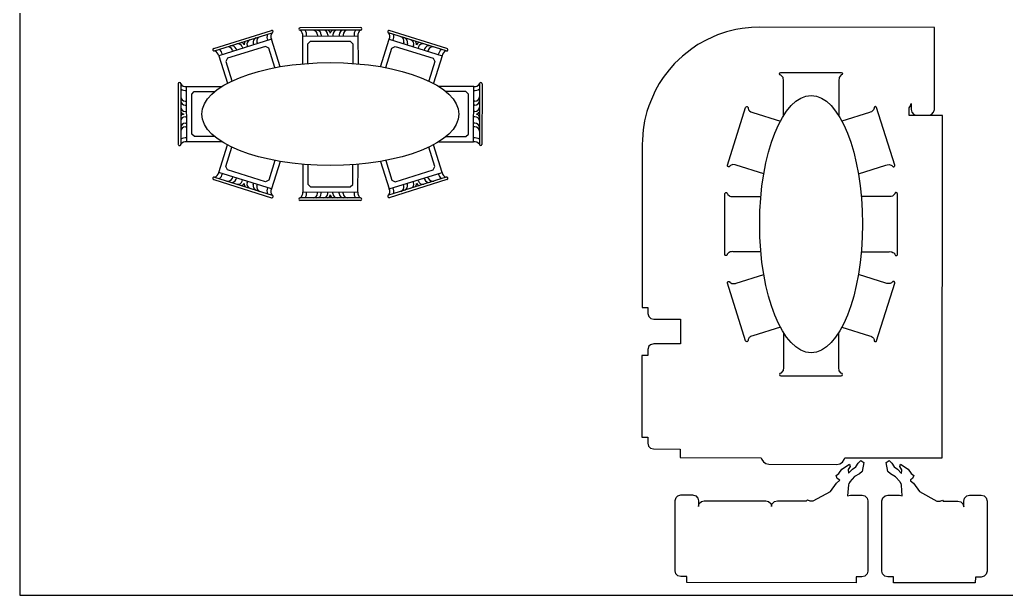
# Model space of a CAD drawing. Header units: millimetres. Extents: x 577 to 2337, y 236 to 943.
# Drawn here: x 739.87 to 747.55, y 689.37 to 693.85 of the extents above; entities that cross this region are included whole.
import ezdxf

# ---------------------------------------------------------------- set-up
doc = ezdxf.new("R2010")
doc.units = ezdxf.units.MM
doc.header["$LTSCALE"] = 0.01
for name, color, linetype in [('01-Plan', 1, 'Continuous'), ('06-Furn', 4, 'Continuous'), ('08-Hatch', 5, 'Continuous')]:
    doc.layers.add(name, color=color, linetype=linetype)

# ---------------------------------------------------------------- blocks, each defined once
blk = doc.blocks.new('miz')
at = {"layer": '06-Furn', "color": 17}
for p, q in [((937.5713, 566.5386), (937.1013, 566.5377)), ((937.5713, 566.5186), (937.1013, 566.5177)), ((937.1214, 566.4728), (937.5514, 566.4736)), ((937.1218, 566.1962), (937.1214, 566.4728)), ((937.1615, 566.4128), (937.1815, 566.4329)), ((937.1815, 566.4329), (937.4915, 566.4335)), ((937.2364, 566.483), (937.2364, 566.473)), ((937.2664, 566.483), (937.2664, 566.473)), ((937.3164, 566.4831), (937.3164, 566.4731)), ((937.3564, 566.4832), (937.3564, 566.4732)), ((937.4064, 566.4833), (937.4064, 566.4733)), ((937.4364, 566.4834), (937.4364, 566.4734)), ((937.4915, 566.4335), (937.5115, 566.4135)), ((937.5514, 566.4736), (937.5518, 566.1983)), ((937.1619, 566.2543), (937.1615, 566.4128)), ((937.5115, 566.4135), (937.5119, 566.2543)), ((936.827, 566.2622), (936.6864, 565.8137)), ((936.8461, 566.2562), (936.7055, 565.8078)), ((936.7544, 565.8134), (936.883, 566.2237)), ((936.883, 566.2237), (937.0976, 566.1564)), ((937.7906, 566.2237), (937.5761, 566.1564)), ((937.9193, 565.8134), (937.7906, 566.2237)), ((937.8276, 566.2562), (937.9682, 565.8078)), ((937.8467, 566.2622), (937.9873, 565.8137)), ((936.8105, 565.8587), (936.9033, 566.1545)), ((936.8391, 566.1169), (936.8486, 566.114)), ((936.9033, 566.1545), (936.9283, 566.1676)), ((936.9283, 566.1676), (937.0793, 566.1202)), ((937.7454, 566.1676), (937.5944, 566.1202)), ((937.7704, 566.1545), (937.7454, 566.1676)), ((937.8632, 565.8587), (937.7704, 566.1545)), ((937.8346, 566.1169), (937.8251, 566.114)), ((936.8152, 566.0406), (936.8247, 566.0376)), ((936.8301, 566.0883), (936.8397, 566.0853)), ((937.8436, 566.0883), (937.834, 566.0853)), ((937.8585, 566.0406), (937.849, 566.0376)), ((936.8032, 566.0024), (936.8127, 565.9994)), ((937.8705, 566.0024), (937.861, 565.9994)), ((936.7793, 565.9261), (936.7888, 565.9231)), ((936.7882, 565.9547), (936.7978, 565.9517)), ((937.8855, 565.9547), (937.8759, 565.9517)), ((937.8944, 565.9261), (937.8849, 565.9231)), ((936.9687, 565.7462), (936.7544, 565.8134)), ((936.8236, 565.8336), (936.8105, 565.8587)), ((936.9759, 565.7859), (936.8236, 565.8336)), ((937.6978, 565.7859), (937.8501, 565.8336)), ((937.705, 565.7462), (937.9193, 565.8134)), ((937.8501, 565.8336), (937.8632, 565.8587)), ((936.6647, 565.1206), (936.6656, 565.5906)), ((936.6847, 565.1205), (936.6856, 565.5905)), ((937.989, 565.1205), (937.9881, 565.5905)), ((938.009, 565.1206), (938.0081, 565.5906)), ((936.7306, 565.5704), (936.7297, 565.1404)), ((936.9462, 565.57), (936.7306, 565.5704)), ((936.7704, 565.5104), (936.7698, 565.2004)), ((936.7905, 565.5303), (936.7704, 565.5104)), ((936.943, 565.53), (936.7905, 565.5303)), ((937.7275, 565.57), (937.9431, 565.5704)), ((937.7307, 565.53), (937.8832, 565.5303)), ((937.8832, 565.5303), (937.9033, 565.5104)), ((937.9033, 565.5104), (937.9038, 565.2004)), ((937.9431, 565.5704), (937.944, 565.1404)), ((936.7203, 565.4555), (936.7303, 565.4554)), ((937.9534, 565.4555), (937.9434, 565.4554)), ((936.7202, 565.3755), (936.7302, 565.3754)), ((936.7203, 565.4255), (936.7303, 565.4254)), ((937.9534, 565.4255), (937.9434, 565.4254)), ((937.9535, 565.3755), (937.9435, 565.3754)), ((936.72, 565.2855), (936.73, 565.2854)), ((936.7201, 565.3355), (936.7301, 565.3354)), ((937.9536, 565.3355), (937.9436, 565.3354)), ((937.9537, 565.2855), (937.9437, 565.2854)), ((936.7199, 565.2555), (936.7299, 565.2554)), ((936.7698, 565.2004), (936.7898, 565.1803)), ((937.9038, 565.2004), (937.8839, 565.1803)), ((937.9537, 565.2555), (937.9437, 565.2554)), ((936.7297, 565.1404), (936.9462, 565.14)), ((936.7898, 565.1803), (936.943, 565.18)), ((937.944, 565.1404), (937.7275, 565.14)), ((937.8839, 565.1803), (937.7307, 565.18)), ((936.827, 564.4479), (936.6864, 564.8964)), ((936.8461, 564.4539), (936.7055, 564.9023)), ((936.9687, 564.9639), (936.7544, 564.8967)), ((936.7544, 564.8967), (936.883, 564.4864)), ((936.9759, 564.9243), (936.8236, 564.8765)), ((937.6978, 564.9243), (937.8501, 564.8765)), ((937.705, 564.9639), (937.9193, 564.8967)), ((937.9193, 564.8967), (937.7906, 564.4864)), ((937.8276, 564.4539), (937.9682, 564.9023)), ((937.8467, 564.4479), (937.9873, 564.8964)), ((936.8236, 564.8765), (936.8105, 564.8514)), ((936.8105, 564.8514), (936.9033, 564.5556)), ((937.8632, 564.8514), (937.7704, 564.5556)), ((937.8501, 564.8765), (937.8632, 564.8514)), ((936.7793, 564.784), (936.7888, 564.787)), ((936.7882, 564.7554), (936.7978, 564.7584)), ((937.8855, 564.7554), (937.8759, 564.7584)), ((937.8944, 564.784), (937.8849, 564.787)), ((936.8032, 564.7077), (936.8127, 564.7107)), ((936.8152, 564.6695), (936.8247, 564.6725)), ((937.8585, 564.6695), (937.849, 564.6725)), ((937.8705, 564.7077), (937.861, 564.7107)), ((936.8301, 564.6218), (936.8397, 564.6248)), ((936.8391, 564.5932), (936.8486, 564.5962)), ((936.9283, 564.5425), (937.0793, 564.5899)), ((937.7454, 564.5425), (937.5944, 564.5899)), ((937.8346, 564.5932), (937.8251, 564.5962)), ((937.8436, 564.6218), (937.834, 564.6248)), ((936.883, 564.4864), (937.0976, 564.5537)), ((936.9033, 564.5556), (936.9283, 564.5425)), ((937.1218, 564.5119), (937.1214, 564.2409)), ((937.5514, 564.2401), (937.5518, 564.5117)), ((937.7906, 564.4864), (937.5761, 564.5537)), ((937.7704, 564.5556), (937.7454, 564.5425)), ((937.1618, 564.4534), (937.1615, 564.3009)), ((937.5115, 564.3002), (937.5118, 564.4534)), ((937.1615, 564.3009), (937.1815, 564.2808)), ((937.1815, 564.2808), (937.4915, 564.2802)), ((937.4915, 564.2802), (937.5115, 564.3002)), ((937.1214, 564.2409), (937.5514, 564.2401)), ((937.2364, 564.2307), (937.2364, 564.2407)), ((937.2664, 564.2307), (937.2664, 564.2407)), ((937.3164, 564.2306), (937.3164, 564.2406)), ((937.3564, 564.2305), (937.3564, 564.2405)), ((937.4064, 564.2304), (937.4064, 564.2404)), ((937.4364, 564.2303), (937.4364, 564.2403)), ((937.5713, 564.1951), (937.1013, 564.196)), ((937.5713, 564.1751), (937.1013, 564.176))]:
    blk.add_line(p, q, dxfattribs=at)
for centre, radius, start, end in [((937.1013, 566.5277), 0.01, 90.10946, 270.10946), ((937.0784, 566.4805), 0.0437, 349.80017, 58.34373), ((937.085, 566.4805), 0.0671, 353.41918, 33.75117), ((937.2018, 566.4833), 0.0346, 359.4997, 88.5809), ((937.2318, 566.4833), 0.0346, 359.4997, 88.5809), ((937.2818, 566.4834), 0.0346, 359.4997, 88.5809), ((937.3088, 566.4919), 0.0277, 6.08198, 71.07106), ((937.364, 566.492), 0.0277, 109.14786, 174.13694), ((937.3911, 566.4836), 0.0346, 91.63802, 180.71922), ((937.4411, 566.4837), 0.0346, 91.63802, 180.71922), ((937.4711, 566.4838), 0.0346, 91.63802, 180.71922), ((937.5878, 566.4815), 0.0671, 146.46775, 186.79974), ((937.5944, 566.4815), 0.0437, 121.87519, 190.41875), ((937.5713, 566.5286), 0.01, 270.10946, 90.10946), ((936.8365, 566.2592), 0.01, 342.59107, 162.59107), ((936.8865, 566.2607), 0.0671, 218.94936, 259.28134), ((936.8884, 566.2671), 0.0437, 194.3568, 262.90035), ((937.7852, 566.2671), 0.0437, 277.09965, 345.6432), ((937.7872, 566.2607), 0.0671, 280.71866, 321.05064), ((937.8371, 566.2592), 0.01, 17.40893, 197.40893), ((936.8401, 566.1215), 0.0346, 164.11962, 253.20082), ((936.8491, 566.1501), 0.0346, 164.11962, 253.20082), ((937.8246, 566.1501), 0.0346, 286.79918, 15.88038), ((937.8336, 566.1215), 0.0346, 286.79918, 15.88038), ((936.809, 566.0505), 0.0277, 181.62947, 246.61854), ((936.8252, 566.0738), 0.0346, 164.11962, 253.20082), ((937.8485, 566.0738), 0.0346, 286.79918, 15.88038), ((937.8646, 566.0505), 0.0277, 293.38146, 358.37053), ((936.7925, 565.9695), 0.0346, 71.98131, 161.06251), ((936.7925, 565.9978), 0.0277, 78.56359, 143.55266), ((937.8812, 565.9695), 0.0346, 18.93749, 108.01869), ((937.8812, 565.9978), 0.0277, 36.44734, 101.43641), ((936.7685, 565.8932), 0.0346, 71.98131, 161.06251), ((936.7775, 565.9218), 0.0346, 71.98131, 161.06251), ((937.8962, 565.9218), 0.0346, 18.93749, 108.01869), ((937.9052, 565.8932), 0.0346, 18.93749, 108.01869), ((936.6959, 565.8108), 0.01, 162.59107, 342.59107), ((936.7341, 565.7747), 0.0437, 62.28178, 130.82533), ((936.736, 565.781), 0.0671, 65.90079, 106.23277), ((937.9376, 565.781), 0.0671, 73.76723, 114.09921), ((937.9396, 565.7747), 0.0437, 49.17467, 117.71822), ((937.9778, 565.8108), 0.01, 197.40893, 17.40893), ((936.6756, 565.5906), 0.01, 359.89054, 179.89054), ((936.7228, 565.6135), 0.0437, 211.65627, 280.19983), ((937.9509, 565.6135), 0.0437, 259.80017, 328.34373), ((937.9981, 565.5906), 0.01, 0.10946, 180.10946), ((936.7228, 565.6068), 0.0671, 236.24883, 276.58082), ((937.9509, 565.6068), 0.0671, 263.41918, 303.75117), ((936.72, 565.4601), 0.0346, 181.4191, 270.5003), ((936.72, 565.4901), 0.0346, 181.4191, 270.5003), ((937.9537, 565.4901), 0.0346, 269.4997, 358.5809), ((937.9537, 565.4601), 0.0346, 269.4997, 358.5809), ((936.7113, 565.3279), 0.0277, 95.86306, 160.85214), ((936.7199, 565.4101), 0.0346, 181.4191, 270.5003), ((936.7114, 565.3831), 0.0277, 198.92894, 263.91802), ((937.9538, 565.4101), 0.0346, 269.4997, 358.5809), ((937.9623, 565.3831), 0.0277, 276.08198, 341.07106), ((937.9624, 565.3279), 0.0277, 19.14786, 84.13694), ((936.7196, 565.2508), 0.0346, 89.28078, 178.36198), ((936.7197, 565.3008), 0.0346, 89.28078, 178.36198), ((937.954, 565.3008), 0.0346, 1.63802, 90.71922), ((937.9541, 565.2508), 0.0346, 1.63802, 90.71922), ((936.7195, 565.2208), 0.0346, 89.28078, 178.36198), ((937.9542, 565.2208), 0.0346, 1.63802, 90.71922), ((936.6747, 565.1206), 0.01, 179.89054, 359.89054), ((936.7218, 565.0974), 0.0437, 79.58125, 148.12481), ((936.7218, 565.1041), 0.0671, 83.20026, 123.53225), ((937.9519, 565.1041), 0.0671, 56.46775, 96.79974), ((937.9519, 565.0974), 0.0437, 31.87519, 100.41875), ((937.999, 565.1206), 0.01, 180.10946, 0.10946), ((936.6959, 564.8994), 0.01, 17.40893, 197.40893), ((936.7341, 564.9354), 0.0437, 229.17467, 297.71822), ((937.9396, 564.9354), 0.0437, 242.28178, 310.82533), ((937.9778, 564.8994), 0.01, 342.59107, 162.59107), ((936.736, 564.9291), 0.0671, 253.76723, 294.09921), ((937.9376, 564.9291), 0.0671, 245.90079, 286.23277), ((936.7685, 564.8169), 0.0346, 198.93749, 288.01869), ((936.7775, 564.7883), 0.0346, 198.93749, 288.01869), ((937.8962, 564.7883), 0.0346, 251.98131, 341.06251), ((937.9052, 564.8169), 0.0346, 251.98131, 341.06251), ((936.7925, 564.7406), 0.0346, 198.93749, 288.01869), ((936.7925, 564.7123), 0.0277, 216.44734, 281.43641), ((936.809, 564.6596), 0.0277, 113.38146, 178.37053), ((936.8252, 564.6363), 0.0346, 106.79918, 195.88038), ((937.8485, 564.6363), 0.0346, 344.11962, 73.20082), ((937.8812, 564.7406), 0.0346, 251.98131, 341.06251), ((937.8812, 564.7123), 0.0277, 258.56359, 323.55266), ((937.8646, 564.6596), 0.0277, 1.62947, 66.61854), ((936.8401, 564.5886), 0.0346, 106.79918, 195.88038), ((936.8491, 564.56), 0.0346, 106.79918, 195.88038), ((937.8246, 564.56), 0.0346, 344.11962, 73.20082), ((937.8336, 564.5886), 0.0346, 344.11962, 73.20082), ((936.8865, 564.4494), 0.0671, 100.71866, 141.05064), ((937.7872, 564.4494), 0.0671, 38.94936, 79.28134), ((936.8365, 564.4509), 0.01, 197.40893, 17.40893), ((936.8884, 564.443), 0.0437, 97.09965, 165.6432), ((937.7852, 564.443), 0.0437, 14.3568, 82.90035), ((937.8371, 564.4509), 0.01, 162.59107, 342.59107), ((937.0784, 564.2332), 0.0437, 301.65627, 10.19983), ((937.085, 564.2332), 0.0671, 326.24883, 6.58082), ((937.2018, 564.2304), 0.0346, 271.4191, 0.5003), ((937.2318, 564.2304), 0.0346, 271.4191, 0.5003), ((937.2818, 564.2303), 0.0346, 271.4191, 0.5003), ((937.3088, 564.2218), 0.0277, 288.92894, 353.91802), ((937.364, 564.2217), 0.0277, 185.86306, 250.85214), ((937.3911, 564.2301), 0.0346, 179.28078, 268.36198), ((937.4411, 564.23), 0.0346, 179.28078, 268.36198), ((937.4711, 564.2299), 0.0346, 179.28078, 268.36198), ((937.5878, 564.2322), 0.0671, 173.20026, 213.53225), ((937.5944, 564.2322), 0.0437, 169.58125, 238.12481), ((937.1013, 564.186), 0.01, 89.89054, 269.89054), ((937.5713, 564.1851), 0.01, 269.89054, 89.89054)]:
    blk.add_arc(centre, radius, start, end, dxfattribs=at)
blk.add_ellipse((937.3368, 565.3551), major_axis=(0, -1), ratio=0.4, dxfattribs=at)

msp = doc.modelspace()

# ---------------------------------------------------------------- linework, layer by layer
at = {"layer": '01-Plan'}
for points in [[(747.0493, 690.4402), (747.053, 693.1042), (746.793, 693.1042), (746.7937, 693.1559), (746.7915, 693.1629), (746.8031, 693.1784), (746.8072, 693.1972), (746.8072, 693.1493), (746.8132, 693.1291), (746.8296, 693.1125), (746.8525, 693.1063), (746.9435, 693.1062), (746.9658, 693.112), (746.9829, 693.129), (746.9889, 693.1515), (746.9898, 693.7877), (745.6253, 693.7896), (745.5666, 693.7878), (745.4943, 693.7802), (745.4435, 693.7713), (745.3708, 693.7533), (745.3023, 693.7303), (745.2175, 693.693), (745.1499, 693.6554), (745.1007, 693.6229), (745.0281, 693.5659), (744.9675, 693.5079), (744.9249, 693.46), (744.8792, 693.3998), (744.8478, 693.3516), (744.8166, 693.2956), (744.7671, 693.1801), (744.7523, 693.1337), (744.735, 693.0634), (744.7234, 692.9934), (744.7197, 692.9574), (744.7169, 692.9085), (744.7164, 692.8821), (744.7164, 692.8366), (744.7146, 691.6097), (744.7601, 691.6096), (744.76, 691.5642), (744.7664, 691.541), (744.7828, 691.5247), (744.8054, 691.5187), (745.0128, 691.5184), (745.0126, 691.3279), (744.8051, 691.3282), (744.7799, 691.3206), (744.7676, 691.3085), (744.7596, 691.2828), (744.7596, 691.2374), (744.7141, 691.2374), (744.7132, 690.6012), (744.7587, 690.6012), (744.7586, 690.5557), (744.7652, 690.5321), (744.7813, 690.5163), (744.804, 690.5102), (745.0114, 690.5099), (745.0113, 690.443), (745.6415, 690.4422), (745.6457, 690.4282), (745.6585, 690.4093), (745.6764, 690.3968), (745.702, 690.3912), (746.2308, 690.3905), (746.253, 690.3946), (746.2742, 690.4084), (746.288, 690.4294), (746.2914, 690.4412), (747.0493, 690.4402)], [(745.8147, 693.1021), (745.8143, 693.373), (745.8112, 693.3986), (745.7942, 693.418), (745.7875, 693.4206), (745.7842, 693.428), (745.7872, 693.4351), (745.7942, 693.438), (746.2642, 693.4389), (746.2711, 693.4361), (746.2742, 693.4289), (746.271, 693.4215), (746.2642, 693.4189), (746.2473, 693.3994), (746.2443, 693.3738), (746.2447, 693.1022)], [(745.6616, 692.65), (745.4473, 692.7172), (745.4388, 692.7206), (745.422, 692.722), (745.4159, 692.7208), (745.4075, 692.7177), (745.4015, 692.7141), (745.3984, 692.7116), (745.3972, 692.7091), (745.3946, 692.7064), (745.3924, 692.7053), (745.3898, 692.7047), (745.3877, 692.7047), (745.3858, 692.7051), (745.3835, 692.7061), (745.3819, 692.7074), (745.3802, 692.7096), (745.3792, 692.7119), (745.3789, 692.7137), (745.3789, 692.7159), (745.3793, 692.7176), (745.5199, 693.1661), (745.5211, 693.1686), (745.5252, 693.1721), (745.5294, 693.1731), (745.5324, 693.1726), (745.5351, 693.1713), (745.538, 693.1683), (745.539, 693.1659), (745.5394, 693.1631), (745.5393, 693.1614), (745.539, 693.1601), (745.5436, 693.1489), (745.5518, 693.1387), (745.5599, 693.1328), (745.5698, 693.1288), (745.5759, 693.1275), (745.7905, 693.0603)], [(746.3979, 692.65), (746.6122, 692.7172), (746.6207, 692.7206), (746.6375, 692.722), (746.6436, 692.7208), (746.652, 692.7177), (746.6579, 692.7141), (746.6611, 692.7116), (746.6623, 692.7091), (746.6649, 692.7064), (746.667, 692.7053), (746.6696, 692.7047), (746.6718, 692.7047), (746.6736, 692.7051), (746.6759, 692.7061), (746.6776, 692.7074), (746.6793, 692.7096), (746.6803, 692.7119), (746.6806, 692.7137), (746.6806, 692.7159), (746.6802, 692.7176), (746.5396, 693.1661), (746.5383, 693.1686), (746.5343, 693.1721), (746.53, 693.1731), (746.527, 693.1726), (746.5244, 693.1713), (746.5215, 693.1683), (746.5204, 693.1659), (746.52, 693.1631), (746.5202, 693.1614), (746.5205, 693.1601), (746.5159, 693.1489), (746.5076, 693.1387), (746.4995, 693.1328), (746.4897, 693.1288), (746.4835, 693.1275), (746.269, 693.0603)], [(745.6391, 692.0439), (745.4226, 692.0443), (745.4147, 692.045), (745.4079, 692.0445), (745.4005, 692.0426), (745.3932, 692.0394), (745.3875, 692.0355), (745.3819, 692.0301), (745.3791, 692.0266), (745.3776, 692.0244), (745.3774, 692.0223), (745.376, 692.0191), (745.3731, 692.0161), (745.3695, 692.0146), (745.3665, 692.0145), (745.3629, 692.0156), (745.3598, 692.0181), (745.3586, 692.02), (745.3576, 692.0244), (745.3576, 692.0244), (745.3585, 692.4944), (745.3591, 692.4979), (745.3614, 692.5014), (745.3632, 692.5029), (745.3668, 692.5043), (745.3698, 692.5043), (745.3723, 692.5036), (745.3746, 692.5023), (745.3765, 692.5004), (745.3777, 692.4982), (745.3784, 692.4956), (745.3785, 692.4944), (745.3829, 692.4884), (745.3937, 692.4795), (745.3979, 692.4774), (745.4059, 692.4747), (745.4114, 692.4738), (745.4157, 692.4736), (745.4234, 692.4743), (745.6391, 692.4739)], [(746.4204, 692.0439), (746.6369, 692.0443), (746.6448, 692.045), (746.6516, 692.0445), (746.659, 692.0426), (746.6663, 692.0394), (746.672, 692.0355), (746.6776, 692.0301), (746.6804, 692.0266), (746.6819, 692.0244), (746.6821, 692.0223), (746.6834, 692.0191), (746.6863, 692.0161), (746.6899, 692.0146), (746.693, 692.0145), (746.6965, 692.0156), (746.6996, 692.0181), (746.7009, 692.02), (746.7019, 692.0244), (746.7019, 692.0244), (746.701, 692.4944), (746.7004, 692.4979), (746.6981, 692.5014), (746.6963, 692.5029), (746.6927, 692.5043), (746.6897, 692.5043), (746.6872, 692.5036), (746.6848, 692.5023), (746.683, 692.5004), (746.6817, 692.4982), (746.6811, 692.4956), (746.681, 692.4944), (746.6765, 692.4884), (746.6658, 692.4795), (746.6616, 692.4774), (746.6535, 692.4747), (746.648, 692.4738), (746.6438, 692.4736), (746.636, 692.4743), (746.4204, 692.4739)], [(745.7905, 691.4575), (745.5759, 691.3903), (745.5664, 691.388), (745.5588, 691.3843), (745.5524, 691.3797), (745.5488, 691.3761), (745.5448, 691.371), (745.5423, 691.3665), (745.5403, 691.3618), (745.539, 691.3577), (745.5394, 691.356), (745.5393, 691.3531), (745.538, 691.3496), (745.5364, 691.3476), (745.5345, 691.3461), (745.5324, 691.3452), (745.5294, 691.3447), (745.5278, 691.3449), (745.5258, 691.3454), (745.5235, 691.3467), (745.5217, 691.3484), (745.5201, 691.3511), (745.5199, 691.3517), (745.3793, 691.8002), (745.3788, 691.8032), (745.3792, 691.806), (745.3801, 691.8082), (745.3811, 691.8096), (745.3822, 691.8107), (745.3837, 691.8118), (745.3848, 691.8124), (745.3864, 691.8129), (745.3888, 691.8132), (745.3905, 691.8131), (745.3928, 691.8124), (745.3941, 691.8117), (745.3954, 691.8107), (745.3968, 691.8092), (745.3977, 691.8078), (745.3984, 691.8062), (745.4049, 691.8015), (745.4142, 691.7974), (745.422, 691.7958), (745.4328, 691.796), (745.4418, 691.7982), (745.4473, 691.8006), (745.6616, 691.8678)], [(746.269, 691.4575), (746.4835, 691.3903), (746.4931, 691.388), (746.5007, 691.3843), (746.507, 691.3797), (746.5106, 691.3761), (746.5146, 691.371), (746.5172, 691.3665), (746.5192, 691.3618), (746.5205, 691.3577), (746.5201, 691.356), (746.5202, 691.3531), (746.5215, 691.3496), (746.523, 691.3476), (746.525, 691.3461), (746.527, 691.3452), (746.53, 691.3447), (746.5316, 691.3449), (746.5337, 691.3454), (746.536, 691.3467), (746.5378, 691.3484), (746.5394, 691.3511), (746.5396, 691.3517), (746.6802, 691.8002), (746.6807, 691.8032), (746.6803, 691.806), (746.6793, 691.8082), (746.6783, 691.8096), (746.6773, 691.8107), (746.6757, 691.8118), (746.6747, 691.8124), (746.6731, 691.8129), (746.6707, 691.8132), (746.6689, 691.8131), (746.6667, 691.8124), (746.6654, 691.8117), (746.6641, 691.8107), (746.6627, 691.8092), (746.6618, 691.8078), (746.6611, 691.8062), (746.6546, 691.8015), (746.6452, 691.7974), (746.6375, 691.7958), (746.6266, 691.796), (746.6177, 691.7982), (746.6122, 691.8006), (746.3979, 691.8678)], [(745.8147, 691.4157), (745.8143, 691.1448), (745.8112, 691.1192), (745.7942, 691.0998), (745.7875, 691.0972), (745.7842, 691.0898), (745.7872, 691.0827), (745.7942, 691.0798), (746.2642, 691.0789), (746.2711, 691.0817), (746.2742, 691.0889), (746.271, 691.0963), (746.2642, 691.0989), (746.2473, 691.1184), (746.2443, 691.144), (746.2447, 691.4156)], [(746.4716, 690.1062), (746.4708, 689.5609), (746.4648, 689.5383), (746.4474, 689.5213), (746.4254, 689.5155), (746.3799, 689.5156), (746.3798, 689.4702), (745.062, 689.472), (745.0621, 689.5175), (745.0166, 689.5175), (744.9942, 689.5234), (744.9785, 689.5383), (744.9712, 689.563), (744.972, 690.1083), (744.9791, 690.1326), (744.9933, 690.1468), (745.0175, 690.1537), (745.1084, 690.1536), (745.1339, 690.1457), (745.1489, 690.1286), (745.1538, 690.1081), (745.1537, 690.0626), (745.16, 690.0857), (745.1779, 690.1027), (745.1991, 690.108), (745.6763, 690.1073), (745.6984, 690.1016), (745.7154, 690.0851), (745.7217, 690.0618), (745.7279, 690.0847), (745.7441, 690.1009), (745.7672, 690.1072), (745.9951, 690.1069), (746.0011, 690.1137), (746.0193, 690.1069), (746.0455, 690.1068), (746.1803, 690.1802), (746.2275, 690.2441), (746.2544, 690.2666), (746.2336, 690.2807), (746.2243, 690.304), (746.2444, 690.319), (746.2696, 690.3541), (746.3289, 690.3924), (746.3347, 690.3737), (746.319, 690.3497), (746.3208, 690.3211), (746.3523, 690.3532), (746.3776, 690.3724), (746.3946, 690.4008), (746.417, 690.4204), (746.441, 690.4047), (746.4272, 690.3362), (746.4071, 690.3175), (746.3676, 690.295), (746.3308, 690.2549), (746.3303, 690.252), (746.3229, 690.2417), (746.3199, 690.2305), (746.3137, 690.1464), (746.3353, 690.1519), (746.4262, 690.1517), (746.4489, 690.1456), (746.4664, 690.1273), (746.4716, 690.1063)], [(747.2627, 690.1506), (747.3536, 690.1504), (747.376, 690.1445), (747.3912, 690.1304), (747.399, 690.1049), (747.3982, 689.5596), (747.3921, 689.5368), (747.3751, 689.5201), (747.3528, 689.5142), (747.3073, 689.5143), (747.3072, 689.4689), (746.671, 689.4698), (746.6711, 689.5152), (746.6257, 689.5153), (746.6028, 689.5215), (746.5862, 689.5382), (746.5803, 689.5607), (746.581, 690.1061), (746.5884, 690.1307), (746.605, 690.1461), (746.6265, 690.1515), (746.7174, 690.1513), (746.739, 690.1458), (746.7331, 690.2299), (746.7301, 690.2411), (746.7227, 690.2514), (746.7207, 690.2559), (746.686, 690.294), (746.6461, 690.3171), (746.626, 690.3359), (746.6125, 690.4044), (746.6365, 690.4201), (746.6589, 690.4004), (746.6757, 690.372), (746.701, 690.3527), (746.7324, 690.3205), (746.7343, 690.3491), (746.7187, 690.3732), (746.7245, 690.3918), (746.7837, 690.3534), (746.8088, 690.3182), (746.8289, 690.3031), (746.8195, 690.2799), (746.8033, 690.269), (746.8033, 690.2619), (746.8255, 690.2433), (746.8725, 690.1792), (747.0071, 690.1055), (747.0333, 690.1054), (747.0515, 690.1122), (747.0575, 690.1054), (747.1718, 690.1052), (747.1948, 690.0989), (747.2109, 690.0829), (747.2172, 690.0598), (747.2172, 690.1052), (747.2234, 690.1279), (747.2411, 690.1451), (747.2627, 690.1506)]]:
    msp.add_lwpolyline(points, dxfattribs=at)
msp.add_ellipse((746.0297, 692.2589), major_axis=(0, -1), ratio=0.4, start_param=-3.141592653589793, end_param=3.141592653589793, dxfattribs=at)
at = {"layer": '06-Furn', "color": 5}
msp.add_lwpolyline([(739.8738, 711.677), (739.8738, 689.3724), (754.8738, 689.3724), (754.8738, 711.677)], close=True, dxfattribs=at)

# ---------------------------------------------------------------- block references
at = {"layer": '08-Hatch', "rotation": 90}
msp.add_blockref('miz', (1307.6452, -244.2219), dxfattribs=at)

doc.saveas('drawing.dxf')
